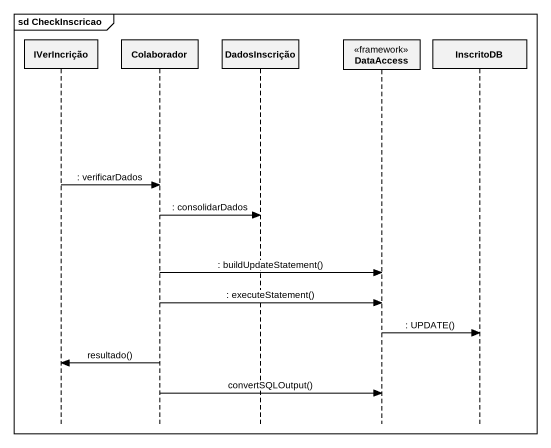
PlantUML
@startuml
mainframe sd CheckInscricao
hide footbox
participant IVerIncrição
participant Colaborador
participant DadosInscrição
participant DataAccess <<framework>>
participant InscritoDB

IVerIncrição -> Colaborador : : verificarDados
Colaborador -> DadosInscrição : : consolidarDados
Colaborador -> DataAccess : : buildUpdateStatement()
Colaborador -> DataAccess : : executeStatement()
DataAccess -> InscritoDB : : UPDATE()
Colaborador -> IVerIncrição : resultado()
Colaborador -> DataAccess : convertSQLOutput()
@enduml
